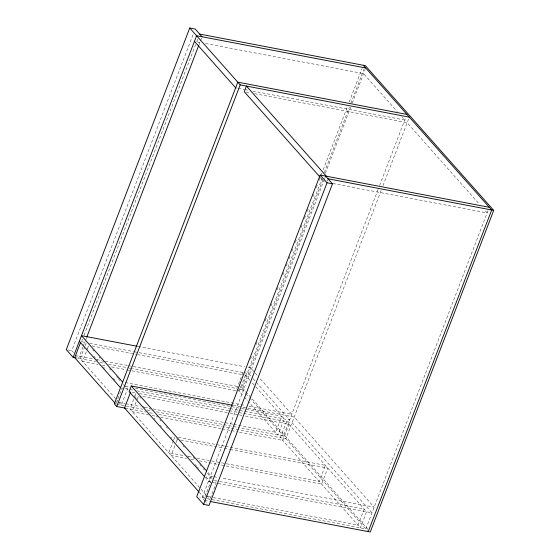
<?xml version="1.0" encoding="UTF-8"?>
<svg xmlns="http://www.w3.org/2000/svg" width="560" height="560" viewBox="0 0 560 560"><rect width="100%" height="100%" fill="white"/><g stroke="black" fill="none" stroke-linecap="round" stroke-linejoin="round"><path stroke-width="0.42" stroke-dasharray="2.8 2.1" d="M73.444 352.597L71.729 350.658L193.312 33.936M81.522 341.817L82.775 338.548M84.028 335.286L195.58 44.681M196.833 41.412L197.771 38.969M82.978 346.969L78.596 358.4L76.195 355.691L93.331 358.96M83.293 346.157L85.176 341.257M85.491 340.438L86.429 337.995M198.919 44.94L200.172 41.678M200.487 40.859L201.74 37.597M84.777 346.633L80.15 358.694L117.859 401.205M85.092 345.835L86.324 342.615L80.178 341.446M86.254 351.757L82.551 361.403L97.965 364.343M87.493 348.537L88.725 345.324M116.2 403.291L122.066 388.01L129.22 389.375M133.665 399.378L129.962 409.024L205.877 494.613M134.904 396.165L136.136 392.945L129.99 391.776M136.073 402.087L132.363 411.733L148.61 414.834M137.305 398.874L138.537 395.654M173.376 440.692L168.749 452.753L184.989 455.847M173.684 439.887L174.923 436.674M174.853 445.816L171.15 455.462L186.536 458.395M176.085 442.596L177.324 439.383M242.998 372.484L236.824 388.563L132.58 368.69M250.523 359.135L251.461 356.685M256.165 344.442L257.103 341.992M265.251 320.768L266.189 318.325M270.886 306.075L271.831 303.625M277.158 289.751L278.096 287.301M282.8 275.058L284.361 270.977M286.244 266.077L287.182 263.627M289.065 258.734L290.003 256.284M291.886 251.384L292.824 248.934M295.33 242.403L296.268 239.96M300.972 227.71L301.91 225.26M304.416 218.736L305.361 216.286M307.237 211.386L308.175 208.936M312.879 196.693L313.817 194.243M316.323 187.712L317.268 185.262M319.144 180.369L320.082 177.919M321.335 174.65L321.965 173.019M323.218 169.757L347.662 106.085M349.23 102.004L362.075 68.537M245.399 375.193L239.225 391.272L236.656 390.782M367.941 529.389L241.892 387.275L322.105 178.304M324.303 172.592L349.37 107.282M350.938 103.201L364.098 68.922M322.798 179.809L242.27 389.599L239.162 389.004M325.311 173.278L350.686 107.163M352.254 103.075L365.113 69.587M324.359 179.347L202.153 497.707L204.078 499.87M324.674 178.535L325.612 176.085M210.819 482.097L209.104 481.775L211.267 476.147L207.207 471.569M327.075 181.244L327.705 179.606M210.245 498.386L216.104 483.105L213.703 480.396M378.091 189.511L283.458 436.037L237.958 427.364M379.652 185.43L405.685 117.628M381.115 190.589L285.859 438.746L223.139 426.79M382.998 185.689L409.318 117.124M488.054 210.497L365.834 528.906L199.822 497.259M197.022 41.86L201.313 42.679M205.611 43.498L363.566 73.605L397.215 111.538M235.634 87.801L237.349 88.13M238.21 88.291L244.223 89.439M245.077 89.6L247.653 90.097M252.805 91.077L404.754 120.043L401.856 116.774M245.973 92.022L250.264 92.841M254.548 93.66L407.162 122.752L479.598 204.421M332.808 183.491L487.13 212.912L484.813 210.301M138.145 346.451L244.594 366.744M248.031 367.402L250.607 367.892L254.667 372.47M89.621 343.245L133.413 351.589M134.267 351.757L243.292 372.54M244.153 372.701L248.444 373.52L252.504 378.098M92.148 345.975L136.668 354.466M137.529 354.627L241.976 374.535M67.837 349.916L71.729 350.658M96.761 359.611L101.899 360.591M105.329 361.242L127.61 365.491M128.464 365.659L237.3 386.4M241.892 387.275L239.869 386.89L245.168 392.868M74.704 357.658L95.564 361.634M99.841 362.453L103.446 363.139M108.402 364.084L128.296 367.871M129.157 368.039L131.726 368.529M102.242 365.162L106.526 365.974M111.664 366.954L126.217 369.726M127.071 369.894L235.802 390.621M125.244 382.578L245.434 405.489M248.864 406.14L291.788 414.323L259.308 377.699M233.324 405.433L247.037 408.044M247.898 408.212L294.196 417.032L374.164 507.199L221.557 478.107M125.111 386.344L129.388 387.156M135.38 388.297L240.688 408.373M241.542 408.534L281.785 416.206L275.611 432.285L233.66 424.291M129.955 389.515L133.504 390.194M136.822 390.824L229.537 408.499M230.251 408.632L243.943 411.243M244.804 411.411L289.632 419.951L257.145 383.327M139.426 393.575L228.585 410.571M229.313 410.704L292.033 422.66L372.001 512.827L216.825 483.245M142.814 396.466L229.152 412.93M230.006 413.091L238.553 414.722M239.407 414.883L241.976 415.373M245.392 416.024L288.988 424.333L282.814 440.412L236.656 431.613M118.937 402.423L124.929 403.564M125.783 403.732L140.336 406.504M144.62 407.316L149.758 408.296M153.181 408.954L232.799 424.13M116.669 404.243L142.744 409.213M146.958 410.018L152.159 411.005M156.401 411.817L232.806 426.377M233.492 426.51L237.097 427.196M125.293 408.135L145.929 412.069M149.625 412.776L153.902 413.588M158.802 414.526L222.285 426.622M152.026 415.485L157.157 416.458M160.573 417.116L221.27 428.68M222.124 428.848L230.671 430.472M231.525 430.64L235.802 431.452M178.339 437.325L224.504 446.124M225.358 446.285L325.374 465.353L319.2 481.432L220.892 462.693M180.74 440.034L229.467 449.323M230.321 449.484L327.775 468.062L321.601 484.141L218.169 464.422M188.412 456.498L193.536 457.478M196.959 458.129L210.637 460.74M211.491 460.901L220.038 462.532M190.813 459.207L195.083 460.026M199.36 460.838L217.308 464.261M211.267 476.147L212.982 476.469M213.836 476.637L218.127 477.449M214.557 480.564L218.834 481.376M219.688 481.537L364.154 509.075L357.98 525.161L211.806 497.294M211.68 482.265L216.104 483.105M207.529 496.482L210.952 497.133M204.561 500.416L209.699 501.396M320.754 177.94L324.233 181.86M255.248 373.121L258.727 377.048M253.085 378.749L256.564 382.676M244.741 374.444L249.956 380.331M252.28 382.942L255.178 386.218M255.759 386.869L284.186 418.915L278.012 434.994L248.43 401.639M245.749 393.526L249.228 397.446M249.809 398.104L367.269 530.53M237.405 389.214L243.789 396.41M244.363 397.061L247.849 400.988M139.615 396.865L140.77 398.174M149.464 407.974L150.626 409.276M156.422 415.814L157.577 417.123M159.894 419.734L161.056 421.043M166.271 426.923L167.426 428.225M176.701 438.683L177.863 439.985M183.078 445.865L184.233 447.174M193.508 457.625L194.663 458.934M199.878 464.814L201.04 466.123M203.357 468.734L204.519 470.043M207.417 473.305L212.051 478.534M134.169 395.829L135.905 397.789M136.486 398.44L137.648 399.749M143.437 406.28L144.599 407.589M153.874 418.04L155.029 419.349M160.244 425.229L161.406 426.538M170.674 436.989L171.836 438.298M187.481 455.938L188.643 457.24M195.013 464.429L196.756 466.389M197.33 467.04L198.492 468.349M206.024 476.84L210.665 482.069L204.491 498.148L199.85 492.926M92.701 349.811L93.863 351.12M99.085 357.007L100.247 358.309M102.564 360.927L103.726 362.236M109.529 368.774L110.684 370.083M116.487 376.621L117.649 377.93M118.23 378.588L120.547 381.206M123.452 384.475L127.512 389.053L121.338 405.132L118.44 401.863M205.051 477.197L209.104 481.775M86.681 348.117L87.836 349.426M93.639 355.964L95.963 358.582M96.544 359.233L97.699 360.542M103.502 367.087L104.664 368.389M113.365 378.203L115.101 380.163M206.458 495.271L209.937 499.191M204.442 500.283L207.872 504.154M286.587 421.624L280.413 437.703L360.388 527.87L366.555 511.784L286.587 421.624"/><path stroke-width="0.84" d="M202.055 36.778L195.188 29.036L189.742 28L66.283 349.622L73.15 357.364L75.481 357.805M73.15 357.364L196.609 35.742L365.729 67.977M80.57 342.384L74.704 357.658L115.311 403.438M86.744 337.176L198.604 45.759M125.321 408.142L116.739 406.504L240.198 84.882L189.742 28M232.463 405.265L131.292 385.98L129.136 391.608L204.47 476.546M130.69 391.909L124.516 407.988L199.276 492.268M489.293 207.284L320.166 175.042L196.707 496.671L203.574 504.406L209.02 505.442L332.479 183.82L325.612 176.085M203.574 504.406L327.033 182.784L320.166 175.042M368.235 531.615L491.694 209.993L363.328 65.268M199.654 34.069L365.351 65.653L493.717 210.378L370.258 532L210.553 501.557M406.917 114.415L237.797 82.173L114.338 403.795L116.739 406.504M240.198 84.882L409.318 117.124M328.02 178.794L493.717 210.378M327.033 182.784L332.479 183.82M137.284 346.29L81.48 335.65L122.668 382.088M326.389 176.232L246.421 86.072L244.258 91.7L320.173 177.289M194.446 41.37L235.634 87.801M131.292 385.98L206.633 470.918M79.324 341.278L120.512 387.716"/></g></svg>
